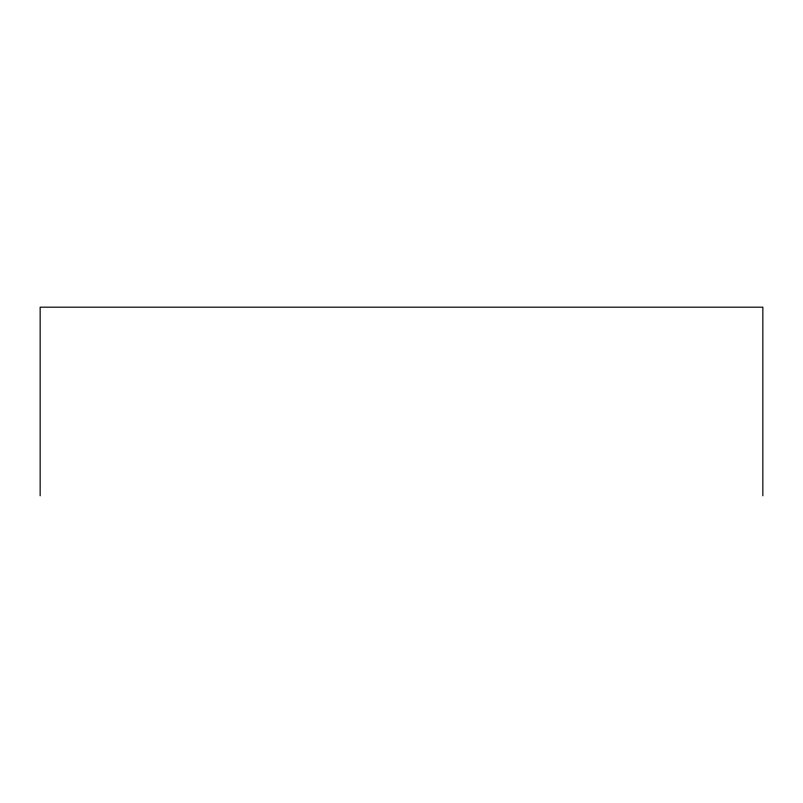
<?xml version="1.0" encoding="UTF-8"?>
<svg xmlns="http://www.w3.org/2000/svg" width="803" height="803" viewBox="0 0 803 803"><rect width="100%" height="100%" fill="white"/><g stroke="black" fill="none" stroke-linecap="round" stroke-linejoin="round"><path stroke-width="1.2" d="M762.85 495.812L762.85 307.188L40.15 307.188L40.15 495.812"/></g></svg>
